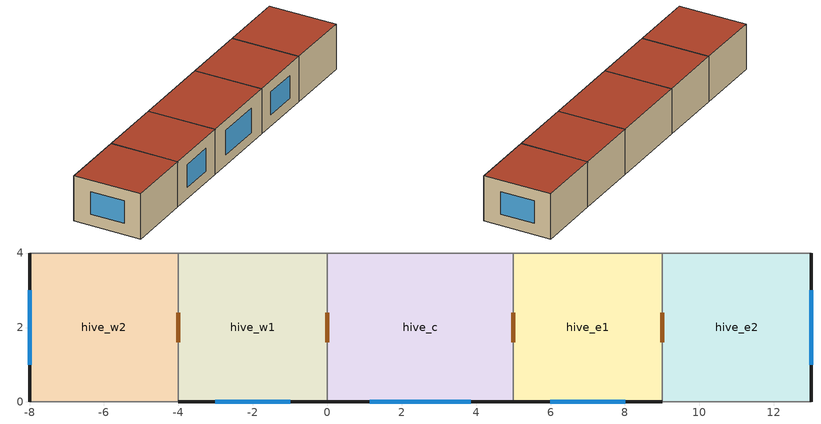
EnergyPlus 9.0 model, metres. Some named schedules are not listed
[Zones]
hive_c
 floor adiabatic (floor): 5,4 5,0 0,0 0,4 z0
 wall outside (ext_wall): 0,0 5,0 z0:2.7
 wall to hive_e1 (int_wall): 5,0 5,4 z0:2.7
 wall adiabatic (int_wall): 5,4 0,4 z0:2.7
 wall to hive_w1 (int_wall): 0,4 0,0 z0:2.7
 window (simple_window): 1.14,0 3.86,0 z0.62:2.08
 door inside (door_3_cm): 5,1.6 5,2.4 / 0,2.4 0,1.6 z0:2.1
 roof outside (roof): 0,4 0,0 5,0 5,4 z2.7
hive_e1
 floor adiabatic (floor): 9,4 9,0 5,0 5,4 z0
 wall outside (ext_wall): 5,0 9,0 z0:2.7
 wall to hive_e2 (int_wall): 9,0 9,4 z0:2.7
 wall adiabatic (int_wall): 9,4 5,4 z0:2.7
 window (simple_window): 6,0 8,0 z0.67:2.03
 door inside (door_3_cm): 9,1.6 9,2.4 z0:2.1
 roof outside (roof): 5,4 5,0 9,0 9,4 z2.7
hive_e2
 floor adiabatic (floor): 13,4 13,0 9,0 9,4 z0
 wall outside (ext_wall): 13,0 13,4 z0:2.7
 wall adiabatic (int_wall): 9,0 13,0 / 13,4 9,4 z0:2.7
 window (simple_window): 13,1 13,3 z0.67:2.03
 roof outside (roof): 9,4 9,0 13,0 13,4 z2.7
hive_w1
 floor adiabatic (floor): 0,4 0,0 -4,0 -4,4 z0
 wall outside (ext_wall): -4,0 0,0 z0:2.7
 wall adiabatic (int_wall): 0,4 -4,4 z0:2.7
 wall to hive_w2 (int_wall): -4,4 -4,0 z0:2.7
 window (simple_window): -3,0 -1,0 z0.67:2.03
 door inside (door_3_cm): -4,2.4 -4,1.6 z0:2.1
 roof outside (roof): -4,4 -4,0 0,0 0,4 z2.7
hive_w2
 floor adiabatic (floor): -4,4 -4,0 -8,0 -8,4 z0
 wall outside (ext_wall): -8,4 -8,0 z0:2.7
 wall adiabatic (int_wall): -8,0 -4,0 / -4,4 -8,4 z0:2.7
 window (simple_window): -8,3 -8,1 z0.67:2.03
 roof outside (roof): -8,4 -8,0 -4,0 -4,4 z2.7
[Building]
extended_hive: Loads convergence tolerance value=0.04; Maximum number of warmup days=25; Minimum number of warmup days=6; North axis=0; Solar distribution=FullInteriorAndExteriorWithReflections; Temperature convergence tolerance value=0.4; Terrain=City
[Construction]
floor: impermeabilizacao, concreto_5cm, contrapiso, piso_ceramico
roof: fibrocimento_telha, camara_cobertura, concreto
ext_wall: placa_cimenticia, la_vidro_5cm, gesso
int_wall: gesso, la_vidro_5cm, gesso
door_3_cm: porta_mad_int_3cm
simple_window: vidro_simples_0.87
[Material] Thermal absorptance=0.9
Name | Conductivity | Density | Roughness | Solar absorptance | Specific heat | Thickness | Visible absorptance
concreto_5cm | 1.75 | 2200 | MediumRough | 0.7 | 1000 | 0.05 | 0.7
contrapiso | 1.15 | 2000 | MediumRough | 0.7 | 1000 | 0.02 | 0.7
concreto | 1.75 | 2200 | Rough | 0.5 | 1000 | 0.1 | 0.5
fibrocimento_telha | 0.65 | 1700 | MediumRough | 0.5 | 840 | 0.008 | 0.5
impermeabilizacao | 0.23 | 1000 | Smooth | 0.7 | 920 | 0.0001 | 0.7
piso_ceramico | 1.05 | 2000 | Smooth | 0.7 | 920 | 0.0075 | 0.7
porta_mad_int_3cm | 0.15 | 650 | MediumSmooth | 0.5 | 2300 | 0.03 | 0.5
placa_cimenticia | 1.15 | 2000 | MediumSmooth | 0.5 | 1000 | 0.01 | 0.5
gesso | 0.35 | 900 | Smooth | 0.5 | 870 | 0.0125 | 0.5
[Material:AirGap]
camara_cobertura: Thermal resistance=0.21
[Material:NoMass]
la_vidro_5cm: Roughness=Smooth; Thermal resistance=1.25; Thermal absorptance=0.9; Solar absorptance=0.7; Visible absorptance=0.7
[WindowMaterial:SimpleGlazingSystem]
vidro_simples_0.87: Solar heat gain coefficient=0.87; U factor=5.7
[ElectricEquipment] Design level=120; Design level calculation method=EquipmentLevel; End use subcategory=General; Fraction latent=0; Fraction lost=0; Fraction radiant=0.3; Schedule=sch_equip_living
Name | Zone or zonelist
equip_hive_c | hive_c
equip_hive_e2 | hive_e2
equip_hive_w2 | hive_w2
[Lights] Design level calculation method=Watts/Area; End use subcategory=GeneralLights; Fraction radiant=0.32; Fraction replaceable=0; Fraction visible=0.23; Return air fraction=0; Watts per zone floor area=5
Name | Zone or zonelist | Schedule
lights_hive_c | hive_c | sch_ilum_living
lights_hive_e1 | hive_e1 | sch_ilum_dorm
lights_hive_e2 | hive_e2 | sch_ilum_living
lights_hive_w1 | hive_w1 | sch_ilum_dorm
lights_hive_w2 | hive_w2 | sch_ilum_living
[People] Fraction radiant=0.3; Number of people calculation method=People
Name | Zone or zonelist | Number of people | Activity level schedule | Number of people schedule
people_hive_c | hive_c | 4 | sch_activ_living | sch_occup_living
people_hive_e1 | hive_e1 | 2 | sch_activ_dorm | sch_occup_dorm
people_hive_e2 | hive_e2 | 4 | sch_activ_living | sch_occup_living
people_hive_w1 | hive_w1 | 2 | sch_activ_dorm | sch_occup_dorm
people_hive_w2 | hive_w2 | 4 | sch_activ_living | sch_occup_living
[ThermostatSetpoint:DualSetpoint]
thermostat_setpoint: Cooling setpoint temperature schedule=sch_hvac_23; Heating setpoint temperature schedule=sch_hvac_18
[Zone] Multiplier=1
hive_c; hive_e1; hive_e2; hive_w1; hive_w2
[ZoneControl:Thermostat] Control 1=thermostat_setpoint; Control type schedule=sch_hvac_4
Name | Zone or zonelist
thermostat_hive_c | hive_c
thermostat_hive_e1 | hive_e1
thermostat_hive_e2 | hive_e2
thermostat_hive_w1 | hive_w1
thermostat_hive_w2 | hive_w2
[Zone equipment]
hive_c: hvac_hive_c
hive_e1: hvac_hive_e1
hive_e2: hvac_hive_e2
hive_w1: hvac_hive_w1
hive_w2: hvac_hive_w2
[ZoneHVAC:IdealLoadsAirSystem] Cooling limit=NoLimit; Cooling sensible heat ratio=0.7; Dehumidification control type=None; Demand controlled ventilation type=None; Heat recovery type=None; Heating limit=NoLimit; Humidification control type=None; Latent heat recovery effectiveness=0.65; Maximum heating supply air humidity ratio=0.0156; Maximum heating supply air temperature=50; Minimum cooling supply air humidity ratio=0.0077; Minimum cooling supply air temperature=13; Outdoor air economizer type=NoEconomizer; Sensible heat recovery effectiveness=0.7
Name | Availability schedule
hvac_hive_c; hvac_hive_e2; hvac_hive_w2 | sch_hvac_living
hvac_hive_e1; hvac_hive_w1 | sch_hvac_dorm
[Schedule:Compact]
sch_hvac_living: Through: 12/31, For: AllDays, Until: 14:00, 0, Until: 22:00, 1, Until: 24:00, 0
sch_hvac_dorm: Through: 12/31, For: AllDays, Until: 08:00, 1, Until: 22:00, 0, Until: 24:00, 1
sch_activ_living: Through: 12/31, For:AllDays, Until: 24:00, 108
sch_activ_dorm: Through: 12/31, For:AllDays, Until: 24:00, 81
sch_equip_living: Through: 12/31, For:AllDays, Until: 14:00, 0, Until: 22:00, 1, Until: 24:00, 0
sch_ilum_living: Through: 12/31, For: AllDays, Until: 16:00, 0, Until: 22:00, 1, Until: 24:00, 0
sch_ilum_dorm: Through: 12/31, For: AllDays, Until: 06:00, 0, Until: 08:00, 1, Until: 22:00, 0, Until: 24:00, 1
sch_occup_living: Through: 12/31, For: AllDays, Until: 14:00, 0, Until: 18:00, 0.5, Until: 22:00, 1, Until: 24:00, 0
sch_occup_dorm: Through: 12/31, For: AllDays, Until: 08:00, 1, Until: 22:00, 0, Until 24:00, 1
sch_hvac_4: Through: 12/31, For: AllDays, Until: 24:00, 4
sch_hvac_18: Through: 12/31, For: AllDays, Until: 24:00, 18
sch_hvac_23: Through: 12/31, For: AllDays, Until: 24:00, 23
[AirflowNetwork:MultiZone:Component:DetailedOpening] Discharge coefficient for opening factor 1=0.001; Discharge coefficient for opening factor 2=0.65; Extra crack length or height of pivoting axis=0; Height factor for opening factor 1=1; Height factor for opening factor 2=1; Number of sets of opening factor data=2; Opening factor 1=0; Opening factor 2=1; Start height factor for opening factor 1=0; Start height factor for opening factor 2=0; Type of rectangular large vertical opening lvo=NonPivoted; Width factor for opening factor 1=0
Name | Air mass flow coefficient when opening is closed | Air mass flow exponent when opening is closed | Width factor for opening factor 2
window_opening | 0.0003 | 0.63 | 0.45
door_opening | 0.0024 | 0.59 | 1
[AirflowNetwork:MultiZone:Surface] Ventilation control mode=NoVent; Window door opening factor or crack factor=1
Name | Leakage component | Surface | Venting availability schedule
afn_hive_c_window_s | window_opening | hive_c_window_s
afn_hive_e1_window_s | window_opening | hive_e1_window_s | sch_afn_dorm
afn_hive_e2_window_e | window_opening | hive_e2_window_e | sch_afn_living
afn_hive_w1_window_s | window_opening | hive_w1_window_s | sch_afn_dorm
afn_hive_w2_window_w | window_opening | hive_w2_window_w | sch_afn_living
afn_hive_c_door_e | door_opening | hive_c_door_e
afn_hive_c_door_w | door_opening | hive_c_door_w
afn_hive_e1_door_e | door_opening | hive_e1_door_e
afn_hive_w1_door_w | door_opening | hive_w1_door_w
[AirflowNetwork:MultiZone:Zone]
Name | Zone
afn_hive_c | hive_c
afn_hive_e1 | hive_e1
afn_hive_e2 | hive_e2
afn_hive_w1 | hive_w1
afn_hive_w2 | hive_w2
[AirflowNetwork:SimulationControl]
afn_control: Absolute airflow convergence tolerance=1e-06; Airflownetwork control=MultizoneWithoutDistribution; Azimuth angle of long axis of building=90; Building type=LowRise; Convergence acceleration limit=-0.5; Height selection for local wind pressure calculation=OpeningHeight; Initialization type=LinearInitializationMethod; Maximum number of iterations=500; Ratio of building width along short axis to width along long axis=1; Relative airflow convergence tolerance=0.0001; Wind pressure coefficient type=SurfaceAverageCalculation
